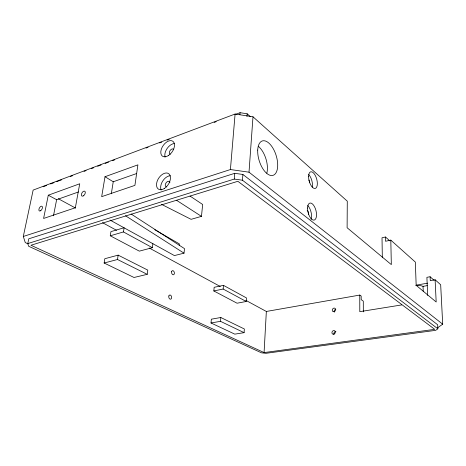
<?xml version="1.0" encoding="UTF-8"?>
<svg xmlns="http://www.w3.org/2000/svg" width="466" height="466" viewBox="0 0 466 466"><rect width="100%" height="100%" fill="white"/><g stroke="black" fill="none" stroke-linecap="round" stroke-linejoin="round"><path stroke-width="0.7" d="M264.076 352.587L30.954 245.25L237.858 181.291L434.731 329.34L264.076 352.587L266.348 311.463L245.867 300.366M244.097 332.666L244.347 328.979L220.814 317.509L211.348 319.187L211.016 322.979L234.788 334.139L244.097 332.666L220.5 321.336L211.016 322.979M246.205 301.485L246.45 297.925L223.464 285.355L214.156 287.301L213.836 290.953L237.054 303.209L246.205 301.485L223.162 289.036L213.836 290.953M437.702 327.726L442.7 324.179L249.013 172.193L252.991 116.791L235.091 114.03L33.144 190.093L23.3 236.466L25.275 242.594L27.913 243.811M246.951 116.436L247.149 113.791L240.066 112.696L235.295 114.49M437.859 328.798L242.448 180.214L242.885 174.47L234.736 173.317L28.781 238.808L27.785 243.578L28.624 246.24L261.519 352.838L265.958 353.304L435.669 330.342L437.859 328.798L437.661 324.761L242.885 174.47M27.785 243.578L234.27 179.066L234.736 173.317M239.908 114.683L240.066 112.696M220.5 321.336L220.814 317.509M223.162 289.036L223.464 285.355M23.3 236.466L230.414 169.542L235.091 114.03M161.463 204.329L191.089 219.323L201.469 216.37L202.663 204.481L190.041 196.07M110.046 220.063L174.406 255.584L184.018 253.166L184.507 248.64L131.092 213.993M179.194 245.273L179.352 243.881L154.782 229.738M147.233 274.328L147.78 270.117L118.166 255.135L104.815 258.712L104.134 263.022L134.016 277.486L147.233 274.328L117.508 259.504L104.134 263.022M110.273 235.79L123.473 231.94L124.096 227.734L110.925 231.637L110.273 235.79L139.322 251.145L152.353 247.679L152.877 243.619M117.508 259.504L118.166 255.135M111.316 193.757L113.244 181.763L136.474 173.585M105.007 176.725L101.681 196.664L134.907 185.375L137.907 164.847L105.007 176.725L113.244 181.763M53.479 215.77L56.625 199.704L78.457 191.963M48.283 195.202L43.594 218.461L75.346 207.754L79.727 183.773L48.283 195.202L56.625 199.704M43.152 186.761L46.553 185.48M50.643 183.942L54.05 182.66M56.776 181.635L61.547 179.841M70.407 176.509L72.446 175.74M84.031 171.383L86.076 170.614M91.528 168.564L93.573 167.795M97.662 166.257L101.064 164.976M105.153 163.438L108.561 162.156M112.65 160.619L114.694 159.85M146.039 148.06L148.083 147.291M159.663 142.934L161.708 142.165M167.16 140.115L169.205 139.346M214.174 122.43L216.218 121.667M389.774 240.835L385.481 237.008L382.015 237.776L382.33 257.785M427.683 295.432L426.897 277.322L430.095 276.746L430.269 280.625L435.11 279.769L436.176 302.003L416.173 285.326L415.328 262.067L390.805 240.124L385.557 241.266L385.481 237.008M266.348 311.463L359.769 295.071L361.179 296.061L361.191 299.667L363.294 301.123L363.334 311.865M416.173 285.169L427.561 283.171M427.258 285.623L423.029 286.357L423.227 291.244M401.698 304.927L359.793 311.667L359.769 295.071M234.27 179.066L242.448 180.214M230.414 169.542L249.013 172.193M423.198 286.415L421.613 285.885A8.51 3.035 -1.5 0 0 415.806 285.402M58.337 198.743L75.614 208.104M102.497 222.672L116.576 230.303M149.219 247.994L220.267 286.491M123.473 231.94L152.353 247.679M125.494 215.752L184.018 253.166M176.579 200.316L201.469 216.37M247.149 113.791L250.411 116.692M430.095 276.746L434.172 280.381M252.991 116.791L347.281 201.172L347.112 227.746L391.329 264.612L390.805 240.124M435.11 279.769L440.673 284.749L442.7 324.179M258.519 146.487A17.848 9.011 72.7 0 1 266.832 173.166M161.114 190.012A9.221 5.755 -57 0 1 162.745 180.994A9.221 5.755 -57 0 1 170.306 175.74M334.326 312.179A1.893 1.573 -57.8 0 1 335.805 309.267M165.092 157.036A9.04 5.505 -55.4 0 1 167.078 148.549A9.04 5.505 -55.4 0 1 174.284 143.551M166.647 186.837A3.076 1.916 -57 0 1 166.181 182.701A3.076 1.916 -57 0 1 169.874 182.625M307.164 210.3A2.913 1.363 75.8 0 1 307.548 210.696M307.898 211.244A2.913 1.363 75.8 0 1 308.504 214.686M308.894 180.045A2.86 1.305 74.6 0 1 309.552 182.812M170.207 154.217A3.012 1.835 -55.4 0 1 170.247 150.355A3.012 1.835 -55.4 0 1 173.731 149.592M333.854 334.186A1.916 1.614 -60.8 0 1 335.951 331.641M307.717 205.523A8.732 4.089 75.8 0 1 311.026 219.34M308.713 174.523A8.58 3.914 74.6 0 1 312.249 187.093M257.704 150.093A18.028 8.871 72.8 0 0 272.08 175.536A18.028 8.871 72.8 0 0 273.286 148.776A18.028 8.871 72.8 0 0 257.704 150.093M164.341 188.503A9.279 5.749 -57 0 0 169.059 173.981A9.279 5.749 -57 0 0 157.048 181.565A9.279 5.749 -57 0 0 164.341 188.503M334.355 311.55A1.899 1.573 -57.8 0 0 335.141 308.434A1.899 1.573 -57.8 0 0 332.334 309.704A1.899 1.573 -57.8 0 0 334.355 311.55M83.42 195.831A2.79 1.561 -59.6 0 0 84.998 191.439A2.79 1.561 -59.6 0 0 81.62 193.664A2.79 1.561 -59.6 0 0 83.42 195.831M171.698 271.521A2.103 1.357 76.6 0 0 173.136 274.777A2.103 1.357 76.6 0 0 174.121 271.859A2.103 1.357 76.6 0 0 171.698 271.521M168.884 295.922A2.132 1.398 78.5 0 0 170.346 299.195A2.132 1.398 78.5 0 0 171.354 296.16A2.132 1.398 78.5 0 0 168.884 295.922M334.04 334.11A1.922 1.614 -60.8 0 0 334.838 330.924A1.922 1.614 -60.8 0 0 331.996 332.165A1.922 1.614 -60.8 0 0 334.04 334.11M307.577 208.052A8.772 4.054 75.8 0 0 314.131 220.092A8.772 4.054 75.8 0 0 314.445 206.578A8.772 4.054 75.8 0 0 307.577 208.052M168.511 155.498A9.099 5.499 -55.4 0 0 173.113 141.466A9.099 5.499 -55.4 0 0 161.318 149.202A9.099 5.499 -55.4 0 0 168.511 155.498M40.647 210.714A2.662 1.404 -61 0 0 42.214 206.514A2.662 1.404 -61 0 0 39.127 208.582A2.662 1.404 -61 0 0 40.647 210.714M308.597 176.387A8.621 3.879 74.7 0 0 315.01 188.491A8.621 3.879 74.7 0 0 315.307 175.513A8.621 3.879 74.7 0 0 308.597 176.387"/></g></svg>
